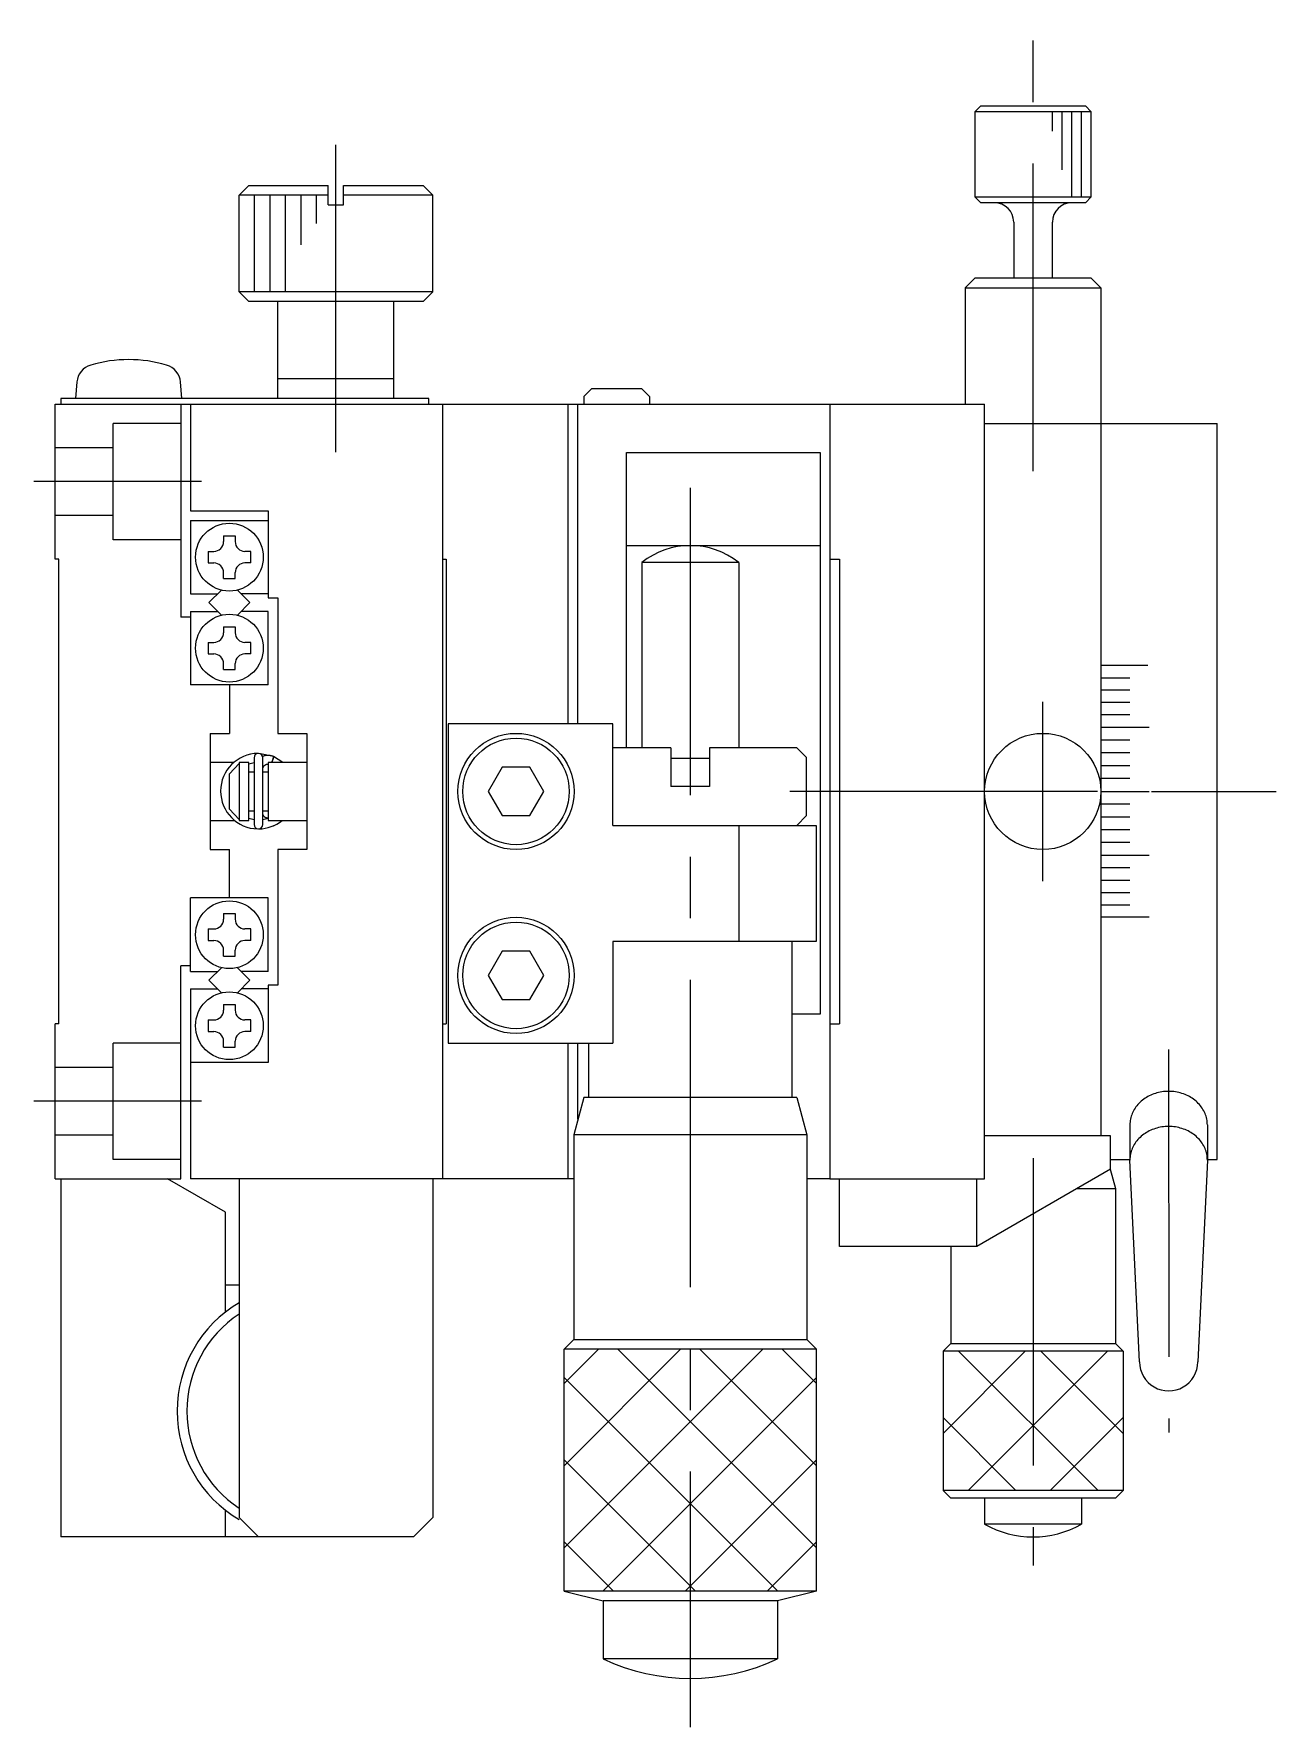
# Model space of a CAD drawing. Extents: x -1 to 325, y -8 to 283.
# Drawn here: x -1.1 to 63.1, y 104.6 to 192 of the extents above; entities that cross this region are included whole.
import ezdxf

# ---------------------------------------------------------------- set-up
doc = ezdxf.new("R2010")
doc.units = 0
doc.header["$LTSCALE"] = 0.5
doc.linetypes.add('CENTER', pattern=[50.8, 31.75, -6.35, 6.35, -6.35])
doc.linetypes.add('DASHED', pattern=[19.05, 12.7, -6.35])
for name, color, linetype in [('MSM_CENTER', 1, 'CENTER'), ('MSM_CONTINUOUS', 7, 'CONTINUOUS'), ('MSM_DASHED', 4, 'DASHED'), ('MSM_NARROW', 5, 'CONTINUOUS')]:
    doc.layers.add(name, color=color, linetype=linetype)

msp = doc.modelspace()

# ---------------------------------------------------------------- linework, layer by layer
at = {"layer": 'MSM_CENTER'}
for p, q in [((50.5, 169.461), (50.5, 192.036)), ((14.5, 170.43), (14.5, 187.132)), ((7.557, 168.914), (-1.096, 168.914)), ((32.8, 168.593), (32.8, 104.595)), ((51, 148.28), (51, 157.548)), ((53.819, 152.914), (36.443, 152.914)), ((56.619, 152.914), (63.051, 152.914)), ((57.5, 139.584), (57.502, 119.804)), ((7.557, 136.914), (-1.096, 136.914)), ((50.5, 133.975), (50.5, 112.934))]:
    msp.add_line(p, q, dxfattribs=at)
at = {"layer": 'MSM_CONTINUOUS'}
for p, q in [((47.8, 188.314), (47.5, 188.014)), ((53.5, 188.014), (47.5, 188.014)), ((47.5, 188.014), (47.5, 183.614)), ((47.8, 188.314), (53.2, 188.314)), ((53.5, 188.014), (53.2, 188.314)), ((53.5, 183.614), (53.5, 188.014)), ((9.5, 183.714), (10, 184.214)), ((14.1, 183.714), (9.5, 183.714)), ((9.5, 178.714), (9.5, 183.714)), ((10, 184.214), (14.1, 184.214)), ((14.1, 183.214), (14.1, 184.214)), ((14.9, 184.214), (19, 184.214)), ((14.9, 183.214), (14.9, 184.214)), ((19.5, 183.714), (14.9, 183.714)), ((19, 184.214), (19.5, 183.714)), ((19.5, 178.714), (19.5, 183.714)), ((14.1, 183.214), (14.9, 183.214)), ((47.5, 183.614), (53.5, 183.614)), ((47.5, 183.614), (47.8, 183.314)), ((53.2, 183.314), (47.8, 183.314)), ((53.2, 183.314), (53.5, 183.614)), ((49.5, 182.314), (49.5, 179.414)), ((51.5, 179.414), (51.5, 182.314)), ((47, 178.914), (47.5, 179.414)), ((53.5, 179.414), (47.5, 179.414)), ((53.5, 179.414), (54, 178.914)), ((19.5, 178.714), (9.5, 178.714)), ((10, 178.214), (9.5, 178.714)), ((19.5, 178.714), (19, 178.214)), ((47, 178.914), (54, 178.914)), ((47, 178.914), (47, 172.914)), ((54, 178.914), (54, 135.131)), ((19, 178.214), (10, 178.214)), ((11.5, 173.214), (11.5, 178.214)), ((17.5, 173.214), (17.5, 178.214)), ((1.124, 174.061), (1.05, 173.214)), ((6.55, 173.214), (6.476, 174.061)), ((17.5, 174.214), (11.5, 174.214)), ((0.3, 173.214), (0.3, 172.914)), ((19.3, 173.214), (0.3, 173.214)), ((19.3, 172.914), (19.3, 173.214)), ((27.3, 173.314), (27.7, 173.714)), ((27.3, 173.314), (27.3, 172.914)), ((30.3, 173.714), (27.7, 173.714)), ((30.3, 173.714), (30.7, 173.314)), ((30.7, 173.314), (30.7, 172.914)), ((0, 172.914), (48, 172.914)), ((0, 164.914), (0, 172.914)), ((6.5, 172.914), (6.5, 161.914)), ((7, 172.914), (7, 167.414)), ((20, 172.914), (20, 132.914)), ((26.5, 156.414), (26.5, 172.914)), ((27, 156.414), (27, 172.914)), ((40, 172.914), (40, 132.914)), ((48, 132.914), (48, 172.914)), ((48, 171.914), (60, 171.914)), ((60, 133.914), (60, 171.914)), ((29.5, 155.164), (29.5, 170.414)), ((29.5, 170.414), (39.5, 170.414)), ((39.5, 170.414), (39.5, 141.414)), ((7, 167.414), (11, 167.414)), ((11, 167.414), (11, 162.914)), ((7, 166.914), (7, 163.114)), ((7, 166.914), (11, 166.914)), ((7.9, 165.314), (7.9, 164.714)), ((7.9, 165.314), (8.2, 165.314)), ((8.7, 166.114), (9.3, 166.114)), ((8.7, 166.114), (8.7, 165.814)), ((9.3, 166.114), (9.3, 165.814)), ((10.1, 165.314), (9.8, 165.314)), ((10.1, 164.714), (10.1, 165.314)), ((29.5, 165.614), (39.5, 165.614)), ((0.2, 164.914), (0, 164.914)), ((0.2, 140.914), (0.2, 164.914)), ((7.9, 164.714), (8.2, 164.714)), ((10.1, 164.714), (9.8, 164.714)), ((20, 164.914), (20.2, 164.914)), ((20.2, 164.914), (20.2, 140.914)), ((35.3, 164.737), (30.3, 164.737)), ((30.3, 164.737), (30.3, 155.164)), ((35.3, 164.737), (35.3, 155.164)), ((40, 164.914), (40.5, 164.914)), ((40.5, 164.914), (40.5, 140.914)), ((8.7, 163.914), (8.7, 164.214)), ((8.7, 163.914), (9.3, 163.914)), ((9.3, 163.914), (9.3, 164.214)), ((7, 163.114), (8.389, 163.114)), ((8.588, 163.313), (7.939, 162.664)), ((8.588, 162.015), (7.939, 162.664)), ((10.061, 162.664), (9.412, 163.313)), ((10.061, 162.664), (9.412, 162.015)), ((11, 163.114), (9.611, 163.114)), ((11, 162.914), (11.5, 162.914)), ((11.5, 162.914), (11.5, 155.914)), ((7, 161.914), (6.5, 161.914)), ((7, 162.214), (8.389, 162.214)), ((7, 162.214), (7, 158.414)), ((11, 162.214), (9.611, 162.214)), ((11, 158.414), (11, 162.214)), ((8.7, 161.414), (9.3, 161.414)), ((8.7, 161.414), (8.7, 161.114)), ((9.3, 161.414), (9.3, 161.114)), ((7.9, 160.614), (7.9, 160.014)), ((7.9, 160.614), (8.2, 160.614)), ((10.1, 160.614), (9.8, 160.614)), ((10.1, 160.014), (10.1, 160.614)), ((7.9, 160.014), (8.2, 160.014)), ((8.7, 159.214), (8.7, 159.514)), ((8.7, 159.214), (9.3, 159.214)), ((9.3, 159.214), (9.3, 159.514)), ((10.1, 160.014), (9.8, 160.014)), ((56.43, 159.412), (54, 159.412)), ((11, 158.414), (7, 158.414)), ((9, 158.414), (9, 155.914)), ((54, 158.785), (55.5, 158.785)), ((55.5, 158.151), (54, 158.151)), ((55.5, 157.511), (54, 157.511)), ((55.5, 156.864), (54, 156.864)), ((8, 155.914), (8, 149.914)), ((8, 155.914), (9, 155.914)), ((11.5, 155.914), (13, 155.914)), ((13, 155.914), (13, 149.914)), ((28.8, 156.414), (20.3, 156.414)), ((20.3, 156.414), (20.3, 139.914)), ((28.8, 151.164), (28.8, 156.414)), ((56.5, 156.213), (54, 156.213)), ((11.284, 154.712), (10.526, 154.878)), ((10.93, 154.774), (10.894, 154.77)), ((10.966, 154.776), (10.93, 154.774)), ((11.001, 154.776), (10.966, 154.776)), ((11.037, 154.775), (11.001, 154.776)), ((11.073, 154.772), (11.037, 154.775)), ((11.108, 154.767), (11.073, 154.772)), ((31.8, 155.164), (28.8, 155.164)), ((31.8, 155.164), (31.8, 153.164)), ((33.8, 155.164), (33.8, 153.164)), ((38.3, 155.164), (33.8, 155.164)), ((38.3, 155.164), (38.8, 154.664)), ((55.5, 155.558), (54, 155.558)), ((55.5, 154.9), (54, 154.9)), ((9.234, 154.414), (8, 154.414)), ((9, 153.831), (9.5, 154.36)), ((10, 154.414), (9.5, 154.414)), ((9.5, 154.414), (9.5, 151.414)), ((10, 154.346), (10.271, 154.414)), ((10, 151.414), (10, 154.414)), ((10.271, 153.914), (10, 153.914)), ((10.271, 154.655), (10.271, 151.205)), ((10.722, 154.724), (10.712, 154.719)), ((10.721, 151.205), (10.721, 154.655)), ((10.721, 154.064), (10.722, 154.077)), ((10.721, 154.051), (10.721, 154.064)), ((11, 153.914), (10.721, 153.914)), ((10.756, 154.736), (10.722, 154.724)), ((10.722, 154.077), (10.724, 154.091)), ((10.724, 154.091), (10.726, 154.104)), ((10.726, 154.104), (10.729, 154.117)), ((10.729, 154.117), (10.733, 154.13)), ((10.733, 154.13), (10.737, 154.143)), ((10.737, 154.143), (10.741, 154.156)), ((10.741, 154.156), (10.747, 154.168)), ((10.747, 154.168), (10.753, 154.18)), ((10.753, 154.18), (10.759, 154.192)), ((10.79, 154.747), (10.756, 154.736)), ((10.759, 154.192), (10.766, 154.203)), ((10.766, 154.203), (10.774, 154.214)), ((10.774, 154.214), (10.782, 154.225)), ((10.782, 154.225), (10.791, 154.235)), ((10.824, 154.757), (10.79, 154.747)), ((10.791, 154.235), (10.8, 154.245)), ((10.8, 154.245), (10.81, 154.255)), ((10.81, 154.255), (10.82, 154.264)), ((10.82, 154.264), (10.83, 154.272)), ((10.859, 154.764), (10.824, 154.757)), ((10.83, 154.272), (10.841, 154.28)), ((10.841, 154.28), (10.853, 154.287)), ((10.853, 154.287), (10.864, 154.294)), ((10.894, 154.77), (10.859, 154.764)), ((10.864, 154.294), (10.876, 154.3)), ((10.876, 154.3), (10.889, 154.306)), ((10.889, 154.306), (10.901, 154.311)), ((10.901, 154.311), (10.914, 154.315)), ((10.914, 154.315), (10.927, 154.319)), ((10.927, 154.319), (10.941, 154.321)), ((10.941, 154.321), (10.954, 154.324)), ((10.954, 154.324), (10.968, 154.325)), ((10.968, 154.325), (10.981, 154.326)), ((10.981, 154.326), (10.995, 154.326)), ((10.995, 154.326), (11, 154.326)), ((11, 154.414), (11, 151.414)), ((13, 154.414), (11, 154.414)), ((11.143, 154.76), (11.108, 154.767)), ((11.178, 154.751), (11.143, 154.76)), ((11.184, 154.43), (11.176, 154.414)), ((11.212, 154.741), (11.178, 154.751)), ((11.192, 154.447), (11.184, 154.43)), ((11.285, 154.711), (11.186, 154.414)), ((11.2, 154.464), (11.192, 154.447)), ((11.208, 154.481), (11.2, 154.464)), ((11.216, 154.498), (11.208, 154.481)), ((11.246, 154.729), (11.212, 154.741)), ((11.223, 154.516), (11.216, 154.498)), ((11.23, 154.534), (11.223, 154.516)), ((11.237, 154.551), (11.23, 154.534)), ((11.244, 154.568), (11.237, 154.551)), ((11.25, 154.585), (11.244, 154.568)), ((11.277, 154.717), (11.246, 154.729)), ((11.256, 154.601), (11.25, 154.585)), ((11.261, 154.617), (11.256, 154.601)), ((11.266, 154.631), (11.261, 154.617)), ((11.27, 154.645), (11.266, 154.631)), ((11.274, 154.658), (11.27, 154.645)), ((11.276, 154.67), (11.274, 154.658)), ((11.275, 154.717), (11.278, 154.716)), ((11.758, 154.414), (11.276, 154.715)), ((11.279, 154.681), (11.276, 154.67)), ((11.278, 154.716), (11.28, 154.714)), ((11.28, 154.69), (11.279, 154.681)), ((11.28, 154.714), (11.281, 154.71)), ((11.28, 154.712), (11.285, 154.711)), ((11.281, 154.698), (11.28, 154.69)), ((11.281, 154.71), (11.281, 154.705)), ((11.281, 154.705), (11.281, 154.698)), ((11.309, 154.701), (11.284, 154.712)), ((23.078, 154.164), (22.357, 152.914)), ((24.522, 154.164), (23.078, 154.164)), ((25.243, 152.914), (24.522, 154.164)), ((33.8, 154.614), (31.8, 154.614)), ((38.8, 151.664), (38.8, 154.664)), ((55.5, 154.239), (54, 154.239)), ((9, 151.998), (9, 153.831)), ((33.8, 153.164), (31.8, 153.164)), ((55.5, 153.577), (54, 153.577)), ((22.357, 152.914), (23.078, 151.664)), ((24.522, 151.664), (25.243, 152.914)), ((54, 152.914), (56.5, 152.914)), ((55.5, 152.251), (54, 152.251)), ((8, 151.414), (9.272, 151.414)), ((9.5, 151.468), (9, 151.998)), ((9.5, 151.414), (10, 151.414)), ((10, 151.914), (10.271, 151.914)), ((10.271, 151.446), (10, 151.513)), ((10.721, 151.914), (11, 151.914)), ((10.721, 151.801), (10.721, 151.808)), ((10.722, 151.788), (10.721, 151.801)), ((11, 151.516), (10.721, 151.445)), ((10.723, 151.774), (10.722, 151.788)), ((10.725, 151.761), (10.723, 151.774)), ((10.728, 151.748), (10.725, 151.761)), ((10.731, 151.734), (10.728, 151.748)), ((10.735, 151.722), (10.731, 151.734)), ((10.739, 151.709), (10.735, 151.722)), ((10.745, 151.696), (10.739, 151.709)), ((10.75, 151.684), (10.745, 151.696)), ((10.757, 151.672), (10.75, 151.684)), ((10.763, 151.66), (10.757, 151.672)), ((10.771, 151.649), (10.763, 151.66)), ((10.779, 151.638), (10.771, 151.649)), ((10.787, 151.628), (10.779, 151.638)), ((10.796, 151.618), (10.787, 151.628)), ((10.806, 151.608), (10.796, 151.618)), ((10.816, 151.599), (10.806, 151.608)), ((10.826, 151.59), (10.816, 151.599)), ((10.837, 151.582), (10.826, 151.59)), ((10.849, 151.574), (10.837, 151.582)), ((10.86, 151.567), (10.849, 151.574)), ((10.872, 151.561), (10.86, 151.567)), ((10.885, 151.555), (10.872, 151.561)), ((10.897, 151.55), (10.885, 151.555)), ((10.91, 151.546), (10.897, 151.55)), ((10.923, 151.542), (10.91, 151.546)), ((10.936, 151.539), (10.923, 151.542)), ((10.95, 151.536), (10.936, 151.539)), ((10.963, 151.534), (10.95, 151.536)), ((10.977, 151.533), (10.963, 151.534)), ((10.991, 151.533), (10.977, 151.533)), ((11, 151.533), (10.991, 151.533)), ((11, 151.414), (13, 151.414)), ((23.078, 151.664), (24.522, 151.664)), ((38.8, 151.664), (38.3, 151.164)), ((55.5, 151.589), (54, 151.589)), ((11.214, 151.118), (11.277, 151.143)), ((11.273, 151.143), (11.275, 151.142)), ((11.277, 151.143), (11.275, 151.142)), ((11.275, 151.142), (11.275, 151.143)), ((11.277, 151.144), (11.298, 151.154)), ((11.278, 151.143), (11.277, 151.143)), ((28.8, 151.164), (39.3, 151.164)), ((35.3, 151.164), (35.3, 145.164)), ((39.3, 151.164), (39.3, 145.164)), ((55.5, 150.928), (54, 150.928)), ((8, 149.914), (9, 149.914)), ((9, 147.414), (9, 149.914)), ((13, 149.914), (11.5, 149.914)), ((11.5, 149.914), (11.5, 142.914)), ((55.5, 150.27), (54, 150.27)), ((56.5, 149.615), (54, 149.615)), ((55.5, 148.964), (54, 148.964)), ((55.5, 148.318), (54, 148.318)), ((11, 147.414), (7, 147.414)), ((7, 143.614), (7, 147.414)), ((11, 143.614), (11, 147.414)), ((55.5, 147.677), (54, 147.677)), ((55.5, 147.043), (54, 147.043)), ((8.7, 146.614), (9.3, 146.614)), ((8.7, 146.614), (8.7, 146.314)), ((9.3, 146.614), (9.3, 146.314)), ((56.5, 146.416), (54, 146.416)), ((7.9, 145.814), (7.9, 145.214)), ((7.9, 145.814), (8.2, 145.814)), ((7.9, 145.214), (8.2, 145.214)), ((10.1, 145.814), (9.8, 145.814)), ((10.1, 145.214), (9.8, 145.214)), ((10.1, 145.214), (10.1, 145.814)), ((28.8, 145.164), (28.8, 139.914)), ((39.3, 145.164), (28.8, 145.164)), ((38.05, 145.164), (38.05, 137.114)), ((8.7, 144.414), (8.7, 144.714)), ((8.7, 144.414), (9.3, 144.414)), ((9.3, 144.414), (9.3, 144.714)), ((23.078, 144.664), (22.357, 143.414)), ((24.522, 144.664), (23.078, 144.664)), ((25.243, 143.414), (24.522, 144.664)), ((6.5, 132.914), (6.5, 143.914)), ((7, 143.914), (6.5, 143.914)), ((7, 143.614), (8.389, 143.614)), ((8.588, 143.813), (7.939, 143.164)), ((10.061, 143.164), (9.412, 143.813)), ((11, 143.614), (9.611, 143.614)), ((22.357, 143.414), (23.078, 142.164)), ((24.522, 142.164), (25.243, 143.414)), ((7, 142.714), (7, 132.914)), ((7, 142.714), (8.389, 142.714)), ((8.588, 142.515), (7.939, 143.164)), ((10.061, 143.164), (9.412, 142.515)), ((11, 142.714), (9.611, 142.714)), ((11, 142.914), (11, 138.914)), ((11.5, 142.914), (11, 142.914)), ((8.7, 141.914), (9.3, 141.914)), ((8.7, 141.914), (8.7, 141.614)), ((9.3, 141.914), (9.3, 141.614)), ((23.078, 142.164), (24.522, 142.164)), ((0, 132.914), (0, 140.914)), ((0.2, 140.914), (0, 140.914)), ((7.9, 141.114), (7.9, 140.514)), ((7.9, 141.114), (8.2, 141.114)), ((10.1, 141.114), (9.8, 141.114)), ((10.1, 140.514), (10.1, 141.114)), ((20, 140.914), (20.2, 140.914)), ((39.5, 141.414), (38.05, 141.414)), ((40, 140.914), (40.5, 140.914)), ((7.9, 140.514), (8.2, 140.514)), ((8.7, 139.714), (8.7, 140.014)), ((9.3, 139.714), (9.3, 140.014)), ((10.1, 140.514), (9.8, 140.514)), ((20.3, 139.914), (28.8, 139.914)), ((26.5, 132.914), (26.5, 139.914)), ((27, 135.994), (27, 139.914)), ((27.55, 139.914), (27.55, 137.114)), ((8.7, 139.714), (9.3, 139.714)), ((11, 138.914), (7, 138.914)), ((56.735, 137.294), (56.655, 137.264)), ((56.816, 137.322), (56.735, 137.294)), ((56.899, 137.346), (56.816, 137.322)), ((56.982, 137.367), (56.899, 137.346)), ((57.067, 137.385), (56.982, 137.367)), ((57.153, 137.4), (57.067, 137.385)), ((57.239, 137.411), (57.153, 137.4)), ((57.326, 137.42), (57.239, 137.411)), ((57.413, 137.425), (57.326, 137.42)), ((57.5, 137.426), (57.413, 137.425)), ((57.587, 137.425), (57.5, 137.426)), ((57.674, 137.42), (57.587, 137.425)), ((57.761, 137.411), (57.674, 137.42)), ((57.847, 137.4), (57.761, 137.411)), ((57.933, 137.385), (57.847, 137.4)), ((58.018, 137.367), (57.933, 137.385)), ((58.101, 137.346), (58.018, 137.367)), ((58.184, 137.322), (58.101, 137.346)), ((58.265, 137.294), (58.184, 137.322)), ((58.345, 137.264), (58.265, 137.294)), ((27.3, 137.114), (26.782, 135.182)), ((38.3, 137.114), (27.3, 137.114)), ((38.3, 137.114), (38.818, 135.182)), ((55.687, 136.426), (55.652, 136.357)), ((55.726, 136.494), (55.687, 136.426)), ((55.768, 136.56), (55.726, 136.494)), ((55.813, 136.625), (55.768, 136.56)), ((55.862, 136.688), (55.813, 136.625)), ((55.913, 136.749), (55.862, 136.688)), ((55.968, 136.808), (55.913, 136.749)), ((56.025, 136.864), (55.968, 136.808)), ((56.086, 136.919), (56.025, 136.864)), ((56.149, 136.971), (56.086, 136.919)), ((56.214, 137.021), (56.149, 136.971)), ((56.282, 137.068), (56.214, 137.021)), ((56.353, 137.113), (56.282, 137.068)), ((56.425, 137.155), (56.353, 137.113)), ((56.5, 137.194), (56.425, 137.155)), ((56.576, 137.231), (56.5, 137.194)), ((56.655, 137.264), (56.576, 137.231)), ((58.423, 137.231), (58.345, 137.264)), ((58.5, 137.194), (58.423, 137.231)), ((58.575, 137.155), (58.5, 137.194)), ((58.647, 137.113), (58.575, 137.155)), ((58.718, 137.068), (58.647, 137.113)), ((58.786, 137.021), (58.718, 137.068)), ((58.851, 136.971), (58.786, 137.021)), ((58.914, 136.919), (58.851, 136.971)), ((58.975, 136.864), (58.914, 136.919)), ((59.032, 136.808), (58.975, 136.864)), ((59.087, 136.749), (59.032, 136.808)), ((59.138, 136.688), (59.087, 136.749)), ((59.187, 136.625), (59.138, 136.688)), ((59.232, 136.56), (59.187, 136.625)), ((59.274, 136.494), (59.232, 136.56)), ((59.313, 136.426), (59.274, 136.494)), ((59.348, 136.357), (59.313, 136.426)), ((55.502, 135.77), (55.5, 135.694)), ((55.5, 135.694), (55.5, 133.914)), ((55.508, 135.845), (55.502, 135.77)), ((55.517, 135.92), (55.508, 135.845)), ((55.53, 135.995), (55.517, 135.92)), ((55.547, 136.069), (55.53, 135.995)), ((55.568, 136.142), (55.547, 136.069)), ((55.593, 136.215), (55.568, 136.142)), ((55.621, 136.287), (55.593, 136.215)), ((55.652, 136.357), (55.621, 136.287)), ((56.982, 135.555), (56.899, 135.533)), ((57.067, 135.573), (56.982, 135.555)), ((57.153, 135.587), (57.067, 135.573)), ((57.239, 135.599), (57.153, 135.587)), ((57.326, 135.607), (57.239, 135.599)), ((57.413, 135.612), (57.326, 135.607)), ((57.5, 135.614), (57.413, 135.612)), ((57.587, 135.612), (57.5, 135.614)), ((57.674, 135.607), (57.587, 135.612)), ((57.761, 135.599), (57.674, 135.607)), ((57.847, 135.587), (57.761, 135.599)), ((57.933, 135.573), (57.847, 135.587)), ((58.018, 135.555), (57.933, 135.573)), ((58.101, 135.533), (58.018, 135.555)), ((59.379, 136.287), (59.348, 136.357)), ((59.407, 136.215), (59.379, 136.287)), ((59.432, 136.142), (59.407, 136.215)), ((59.453, 136.069), (59.432, 136.142)), ((59.47, 135.995), (59.453, 136.069)), ((59.483, 135.92), (59.47, 135.995)), ((59.492, 135.845), (59.483, 135.92)), ((59.498, 135.77), (59.492, 135.845)), ((59.5, 135.694), (59.498, 135.77)), ((59.5, 135.694), (59.5, 133.882)), ((26.782, 135.182), (26.782, 124.614)), ((38.818, 135.182), (26.818, 135.182)), ((38.818, 135.182), (38.818, 124.614)), ((54.5, 135.131), (48, 135.131)), ((54.5, 133.414), (54.5, 135.131)), ((55.726, 134.681), (55.687, 134.614)), ((55.768, 134.748), (55.726, 134.681)), ((55.813, 134.812), (55.768, 134.748)), ((55.862, 134.875), (55.813, 134.812)), ((55.913, 134.936), (55.862, 134.875)), ((55.968, 134.995), (55.913, 134.936)), ((56.025, 135.052), (55.968, 134.995)), ((56.086, 135.106), (56.025, 135.052)), ((56.149, 135.159), (56.086, 135.106)), ((56.214, 135.208), (56.149, 135.159)), ((56.282, 135.256), (56.214, 135.208)), ((56.353, 135.3), (56.282, 135.256)), ((56.425, 135.342), (56.353, 135.3)), ((56.5, 135.382), (56.425, 135.342)), ((56.576, 135.418), (56.5, 135.382)), ((56.655, 135.451), (56.576, 135.418)), ((56.735, 135.482), (56.655, 135.451)), ((56.816, 135.509), (56.735, 135.482)), ((56.899, 135.533), (56.816, 135.509)), ((58.184, 135.509), (58.101, 135.533)), ((58.265, 135.482), (58.184, 135.509)), ((58.345, 135.451), (58.265, 135.482)), ((58.423, 135.418), (58.345, 135.451)), ((58.5, 135.382), (58.423, 135.418)), ((58.575, 135.342), (58.5, 135.382)), ((58.647, 135.3), (58.575, 135.342)), ((58.718, 135.256), (58.647, 135.3)), ((58.786, 135.208), (58.718, 135.256)), ((58.851, 135.159), (58.786, 135.208)), ((58.914, 135.106), (58.851, 135.159)), ((58.975, 135.052), (58.914, 135.106)), ((59.032, 134.995), (58.975, 135.052)), ((59.087, 134.936), (59.032, 134.995)), ((59.138, 134.875), (59.087, 134.936)), ((59.187, 134.812), (59.138, 134.875)), ((59.232, 134.748), (59.187, 134.812)), ((59.274, 134.681), (59.232, 134.748)), ((59.313, 134.614), (59.274, 134.681)), ((54.5, 133.914), (55.5, 133.914)), ((55.502, 133.957), (55.5, 133.882)), ((56, 123.459), (55.5, 133.882)), ((55.508, 134.033), (55.502, 133.957)), ((55.517, 134.108), (55.508, 134.033)), ((55.53, 134.182), (55.517, 134.108)), ((55.547, 134.256), (55.53, 134.182)), ((55.568, 134.33), (55.547, 134.256)), ((55.593, 134.402), (55.568, 134.33)), ((55.621, 134.474), (55.593, 134.402)), ((55.652, 134.544), (55.621, 134.474)), ((55.687, 134.614), (55.652, 134.544)), ((59.5, 133.882), (59, 123.461)), ((59.348, 134.544), (59.313, 134.614)), ((59.379, 134.474), (59.348, 134.544)), ((59.407, 134.402), (59.379, 134.474)), ((59.432, 134.33), (59.407, 134.402)), ((59.453, 134.256), (59.432, 134.33)), ((59.47, 134.182), (59.453, 134.256)), ((59.483, 134.108), (59.47, 134.182)), ((59.492, 134.033), (59.483, 134.108)), ((59.498, 133.957), (59.492, 134.033)), ((59.5, 133.882), (59.498, 133.957)), ((59.5, 133.914), (60, 133.914)), ((0, 132.914), (6.5, 132.914)), ((0.3, 132.914), (0.3, 114.414)), ((8.8, 131.182), (5.8, 132.914)), ((26.782, 132.914), (7, 132.914)), ((9.5, 132.914), (9.5, 115.414)), ((19.5, 132.914), (19.5, 115.414)), ((40, 132.914), (38.818, 132.914)), ((40, 132.914), (48, 132.914)), ((40.5, 129.414), (40.5, 132.914)), ((54.5, 133.414), (47.6, 129.414)), ((47.6, 129.414), (47.6, 132.914)), ((54.484, 133.405), (54.75, 132.414)), ((52.775, 132.414), (54.75, 132.414)), ((54.75, 132.414), (54.75, 124.414)), ((8.8, 126.037), (8.8, 131.182)), ((47.6, 129.414), (40.5, 129.414)), ((46.25, 129.414), (46.25, 124.414)), ((9.5, 127.414), (8.8, 127.414)), ((26.282, 124.114), (26.782, 124.614)), ((26.782, 124.614), (38.818, 124.614)), ((39.318, 124.114), (38.818, 124.614)), ((45.85, 124.014), (46.25, 124.414)), ((46.25, 124.414), (54.75, 124.414)), ((55.15, 124.014), (54.75, 124.414)), ((39.318, 124.114), (26.282, 124.114)), ((26.282, 111.614), (26.282, 124.114)), ((39.318, 111.614), (39.318, 124.114)), ((55.15, 124.014), (45.85, 124.014)), ((45.857, 124.014), (45.85, 124.007)), ((45.85, 124.014), (45.85, 116.814)), ((55.15, 124.007), (55.143, 124.014)), ((55.15, 124.014), (55.15, 116.814)), ((55.15, 116.814), (45.85, 116.814)), ((46.25, 116.414), (45.85, 116.814)), ((54.75, 116.414), (46.25, 116.414)), ((48, 116.414), (48, 115.084)), ((53, 116.414), (53, 115.084)), ((54.75, 116.414), (55.15, 116.814)), ((8.8, 114.414), (8.8, 115.791)), ((10.5, 114.414), (9.5, 115.414)), ((19.5, 115.414), (18.5, 114.414)), ((53, 115.084), (48, 115.084)), ((18.5, 114.414), (0.3, 114.414)), ((39.318, 111.614), (26.282, 111.614)), ((26.282, 111.614), (28.3, 111.114)), ((37.3, 111.114), (28.3, 111.114)), ((28.3, 111.114), (28.3, 108.114)), ((39.318, 111.614), (37.3, 111.114)), ((37.3, 111.114), (37.3, 108.114)), ((37.3, 108.114), (28.3, 108.114))]:
    msp.add_line(p, q, dxfattribs=at)
for centre, radius in [((9, 165.014), 1.75), ((9, 160.314), 1.75), ((23.8, 152.914), 3), ((23.8, 152.914), 2.75), ((51, 152.914), 3), ((9, 145.514), 1.75), ((23.8, 143.414), 3), ((23.8, 143.414), 2.75), ((9, 140.814), 1.75)]:
    msp.add_circle(centre, radius, dxfattribs=at)
for centre, radius, start, end in [((48.5, 182.314), 1, 0, 90), ((52.5, 182.314), 1, 90, 180), ((2.12, 173.974), 1, 106.25703, 175), ((3.8, 168.214), 7, 73.74297, 106.25703), ((5.48, 173.974), 1, 5, 73.74297), ((8.2, 165.814), 0.5, 270, 0), ((9.8, 165.814), 0.5, 180, 270), ((32.8, 161.614), 4, 51.27752, 128.68219), ((8.2, 164.214), 0.5, 0, 90), ((9.8, 164.214), 0.5, 90, 180), ((8.2, 161.114), 0.5, 270, 0), ((9.8, 161.114), 0.5, 180, 270), ((8.2, 159.514), 0.5, 0, 90), ((9.8, 159.514), 0.5, 90, 180), ((10.496, 152.93), 1.949, 90.74726, 269.15743), ((10.496, 154.655), 0.225, 0, 180), ((10.494, 152.935), 1.955, 270.93642, 308.86788), ((10.496, 151.205), 0.225, 180, 0), ((8.2, 146.314), 0.5, 270, 0), ((9.8, 146.314), 0.5, 180, 270), ((8.2, 144.714), 0.5, 0, 90), ((9.8, 144.714), 0.5, 90, 180), ((8.2, 141.614), 0.5, 270, 0), ((9.8, 141.614), 0.5, 180, 270), ((8.2, 140.014), 0.5, 0, 90), ((9.8, 140.014), 0.5, 90, 180), ((12.8, 120.914), 6.5, 120.51023, 239.48977), ((12.8, 120.914), 6, 123.367, 236.633), ((57.5, 123.459), 1.5, 179.99994, 0.00006), ((50.5, 119.414), 5, 240, 300), ((32.8, 117.739), 10.625, 244.94231, 295.05769)]:
    msp.add_arc(centre, radius, start, end, dxfattribs=at)
at = {"layer": 'MSM_DASHED'}
for p, q in [((3, 165.914), (3, 171.914)), ((6.5, 171.914), (3, 171.914)), ((3, 170.664), (0, 170.664)), ((3, 167.164), (0, 167.164)), ((6.5, 165.914), (3, 165.914)), ((3, 133.914), (3, 139.914)), ((6.5, 139.914), (3, 139.914)), ((3, 138.664), (0, 138.664)), ((3, 135.164), (0, 135.164)), ((6.5, 133.914), (3, 133.914))]:
    msp.add_line(p, q, dxfattribs=at)
at = {"layer": 'MSM_NARROW'}
for p, q in [((51.5, 187.014), (51.5, 188.014)), ((52, 185.014), (52, 188.014)), ((52.5, 183.614), (52.5, 188.014)), ((53, 183.614), (53, 188.014)), ((10.3, 178.714), (10.3, 183.714)), ((11.1, 178.714), (11.1, 183.714)), ((11.9, 178.714), (11.9, 183.714)), ((12.7, 181.135), (12.7, 183.714)), ((13.5, 182.236), (13.5, 183.714)), ((26.282, 113.854), (36.543, 124.114)), ((26.282, 118.096), (32.3, 124.114)), ((26.282, 122.339), (28.057, 124.114)), ((29.057, 124.114), (39.318, 113.854)), ((33.3, 124.114), (39.318, 118.096)), ((37.543, 124.114), (39.318, 122.339)), ((50.1, 124.014), (45.85, 119.764)), ((53.857, 116.814), (46.657, 124.014)), ((54.343, 124.014), (47.143, 116.814)), ((55.15, 119.764), (50.9, 124.014)), ((26.282, 122.646), (37.315, 111.614)), ((28.285, 111.614), (39.318, 122.646)), ((49.615, 116.814), (45.85, 120.579)), ((55.15, 120.579), (51.385, 116.814)), ((26.282, 118.404), (33.072, 111.614)), ((32.528, 111.614), (39.318, 118.404)), ((26.282, 114.161), (28.829, 111.614)), ((36.771, 111.614), (39.318, 114.161))]:
    msp.add_line(p, q, dxfattribs=at)

doc.saveas('drawing.dxf')
